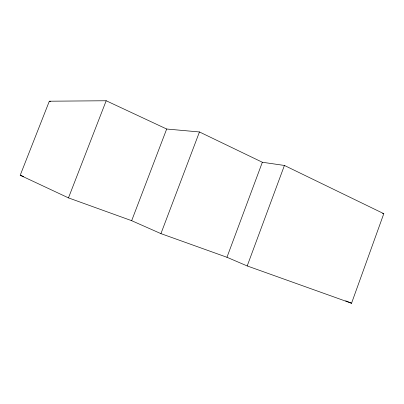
<?xml version="1.0" encoding="UTF-8"?>
<svg xmlns="http://www.w3.org/2000/svg" width="404" height="404" viewBox="0 0 404 404"><rect width="100%" height="100%" fill="white"/><g stroke="black" fill="none" stroke-linecap="round" stroke-linejoin="round"><path stroke-width="0.61" d="M351.546 303.247L383.8 213.671L284.421 165.458L262.348 162.251L199.46 131.962L166.68 129.022L106.186 100.753L49.328 101.207L20.2 175.27L68.473 197.884L131.669 220.685L160.928 233.628L226.957 257.277L247.203 265.948L351.546 303.247L345.718 300.844M247.203 265.948L284.421 165.458M226.957 257.277L262.348 162.251M160.928 233.628L199.46 131.962M131.669 220.685L166.68 129.022M68.473 197.884L106.186 100.753M382.568 213.408L383.8 213.671M20.2 175.27L23.745 176.568M49.328 101.207L50.485 101.717"/></g></svg>
